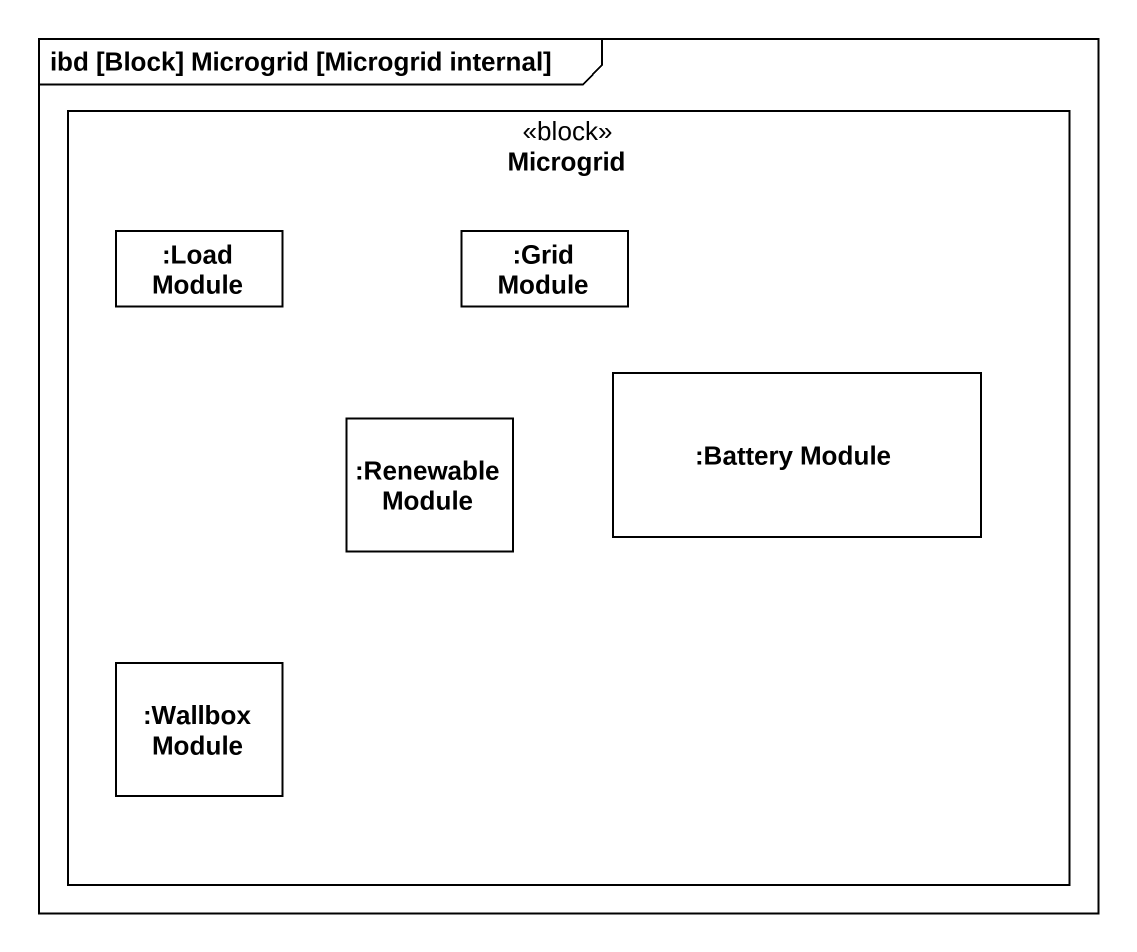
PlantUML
@startuml
mainframe ibd [Block] Microgrid [Microgrid internal]
rectangle Microgrid <<block>> {
  rectangle ":Load Module" as Load_Module
  rectangle ":Grid Module" as Grid_Module
  rectangle ":Renewable Module" as Renewable_Module
  rectangle ":Battery Module" as Battery_Module
  rectangle ":Wallbox Module" as Wallbox_Module
}
@enduml
